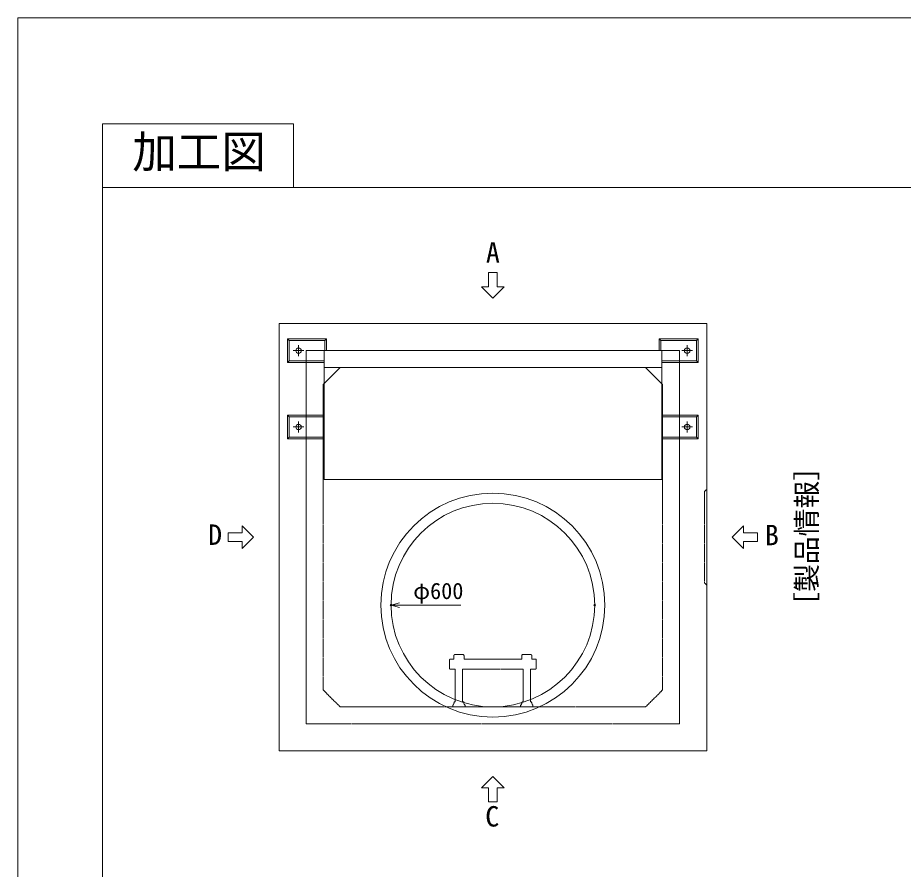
# Model space of a CAD drawing. Units: millimetres, scale not verified. Extents: x -3712 to 3712, y -2625 to 2625.
# Drawn here: x -3712 to -1103, y 115 to 2625 of the extents above; entities that cross this region are included whole.
import ezdxf
from ezdxf.enums import TextEntityAlignment as Align

# ---------------------------------------------------------------- set-up
doc = ezdxf.new("R2010")
doc.units = ezdxf.units.MM
doc.header["$LTSCALE"] = 10
doc.header["$PDMODE"] = 32
doc.header["$PDSIZE"] = 5
doc.linetypes.add('LONG_DASHED1', pattern=[7, 6, -1])
for name, color, linetype, lineweight in [('0-0_D-TTL', 7, 'Continuous', 9), ('0-1_Defpoints', 7, 'Continuous', 9), ('0-3_D-TTL-TXT', 7, 'Continuous', 9), ('0-4_D-STR-TXT', 7, 'Continuous', 9), ('0-5_D-STR-DIM', 3, 'Continuous', 9), ('0-6_0', 7, 'Continuous', 9), ('0-7_D-STR', 7, 'Continuous', 9), ('0-8_D-STR-STR3', 2, 'LONG_DASHED1', 9), ('0-A_D-STR-STR1', 7, 'LONG_DASHED1', 9), ('0-B_D-STR-STR2', 1, 'LONG_DASHED1', 9), ('0-C_D-STR-STR4', 134, 'LONG_DASHED1', 9)]:
    doc.layers.add(name, color=color, linetype=linetype, lineweight=lineweight)
doc.styles.add('ＭＳ ゴシック', font='')
doc.styles.get('ＭＳ ゴシック').set_extended_font_data('MS Gothic')

# ---------------------------------------------------------------- blocks, each defined once
blk = doc.blocks.new('A$C4DE05FD1')
at = {"layer": '0-0_D-TTL', "color": 134}
for p, q in [((2000, 39500), (2000, 2000)), ((2000, 38000), (57400, 38000))]:
    blk.add_line(p, q, dxfattribs=at)
blk.add_lwpolyline([(2000, 39500), (6500, 39500), (6500, 38000)], dxfattribs=at)
at = {"layer": '0-1_Defpoints', "color": 134}
for q in [(0, 0), (59400, 42000)]:
    blk.add_line((0, 42000), q, dxfattribs=at)
at = {"layer": '0-3_D-TTL-TXT', "style": 'ＭＳ ゴシック'}
blk.add_text('加工図', height=769.7, dxfattribs=at).set_placement((2699.92, 38223.71), align=Align.BOTTOM_LEFT)
blk = doc.blocks.new('A$C1BF34DBF')
at = {"layer": '0-8_D-STR-STR3'}
for p, q in [((-817.5, 0), (-1182.5, 0)), ((-1182.5, 0), (-1182.5, -40)), ((-817.5, 0), (-817.5, -40)), ((817.5, 0), (1182.5, 0)), ((817.5, 0), (817.5, -40)), ((1182.5, 0), (1182.5, -40)), ((-1110, -150), (-1140, -150)), ((-1110, -1110), (-1110, -150)), ((-890, -150), (-860, -150)), ((-890, -1110), (-890, -150)), ((890, -150), (860, -150)), ((890, -1110), (890, -150)), ((1110, -1110), (1110, -150)), ((1110, -150), (1140, -150)), ((-1275, -1390), (-1275, -1130)), ((-1110, -1110), (-1255, -1110)), ((-890, -1110), (890, -1110)), ((1110, -1110), (1255, -1110)), ((1275, -1390), (1275, -1130)), ((-1255, -1410), (-1150, -1410)), ((-1150, -1410), (-1150, -1505)), ((-1110, -1545), (-890, -1545)), ((-850, -1410), (-850, -1505)), ((-850, -1410), (850, -1410)), ((850, -1410), (850, -1505)), ((890, -1545), (1110, -1545)), ((1150, -1410), (1150, -1505)), ((1255, -1410), (1150, -1410))]:
    blk.add_line(p, q, dxfattribs=at)
for centre, radius, start, end in [((-1339.5, -163.9), 200, 3.97846, 38.27098), ((-660.5, -163.9), 200, 141.72902, 176.02154), ((660.5, -163.9), 200, 3.97846, 38.27098), ((1339.5, -163.9), 200, 141.72902, 176.02154), ((-1255, -1130), 20, 90, 180), ((1255, -1130), 20, 0, 90), ((-1255, -1390), 20, 180, 270), ((-1110, -1505), 40, 180, 270), ((-890, -1505), 40, 270, 0), ((890, -1505), 40, 180, 270), ((1110, -1505), 40, 270, 0), ((1255, -1390), 20, 270, 0)]:
    blk.add_arc(centre, radius, start, end, dxfattribs=at)
blk = doc.blocks.new('_Open30')
at = {"layer": '0-6_0'}
blk.add_line((0, 0), (-10, 0), dxfattribs=at)
blk.add_lwpolyline([(-10, 2.679), (0, 0), (-10, -2.679)], dxfattribs=at)
blk = doc.blocks.new('A$C00EF13E9')
at = {"layer": '0-B_D-STR-STR2', "linetype": 'Continuous'}
for p, q in [((160, 0), (-160, 0)), ((0, -160), (0, 160))]:
    blk.add_line(p, q, dxfattribs=at)
blk.add_circle((0, 0), 80, dxfattribs=at)
blk = doc.blocks.new('A$C70CC1A47')
at = {"layer": '0-A_D-STR-STR1'}
for p, q in [((0, 1410), (60, 1350)), ((60, -1350), (60, 1350)), ((60, -1350), (0, -1410))]:
    blk.add_line(p, q, dxfattribs=at)
blk = doc.blocks.new('A$C470D6A94')
at = {"layer": '0-7_D-STR'}
for p, q in [((-6300, 12600), (6300, 12600)), ((-6050, 12150), (-6000, 12100)), ((-6000, 12100), (-4950, 12100)), ((-6000, 12100), (-6000, 11500)), ((-4900, 12150), (-4950, 12100)), ((-4950, 11800), (-4950, 12100)), ((-4900, 11800), (-4900, 12150)), ((4900, 11800), (4900, 12150)), ((4900, 12150), (4950, 12100)), ((4950, 11800), (4950, 12100)), ((6000, 12100), (4950, 12100)), ((6050, 12150), (6000, 12100)), ((6000, 12100), (6000, 11500)), ((-4975, 11800), (4975, 11800)), ((-4975, 11800), (-4975, 8000)), ((4975, 11800), (4975, 8000)), ((-6050, 11450), (-6000, 11500)), ((-6000, 11500), (-4975, 11500)), ((6000, 11500), (4975, 11500)), ((6050, 11450), (6000, 11500)), ((-6050, 11450), (-4975, 11450)), ((-4500, 11300), (-5000, 10800)), ((-4975, 11300), (4975, 11300)), ((4500, 11300), (5000, 10800)), ((6050, 11450), (4975, 11450)), ((-6050, 9900), (-6050, 9200)), ((-6050, 9900), (-4975, 9900)), ((-6050, 9900), (-6000, 9850)), ((-6000, 9850), (-4975, 9850)), ((-6000, 9850), (-6000, 9250)), ((6050, 9900), (4975, 9900)), ((6000, 9850), (4975, 9850)), ((6050, 9900), (6000, 9850)), ((6000, 9850), (6000, 9250)), ((6050, 9900), (6050, 9200)), ((-6050, 9200), (-6000, 9250)), ((-6050, 9200), (-4975, 9200)), ((-6000, 9250), (-4975, 9250)), ((6000, 9250), (4975, 9250)), ((6050, 9200), (4975, 9200)), ((6050, 9200), (6000, 9250)), ((-4975, 8000), (4975, 8000))]:
    blk.add_line(p, q, dxfattribs=at)
at = {"layer": '0-7_D-STR', "linetype": 'LONG_DASHED1'}
for p, q in [((-5500, 11800), (-5500, 800)), ((-5500, 11800), (-4975, 11800)), ((5500, 11800), (4975, 11800)), ((5500, 11800), (5500, 800)), ((-5000, 10800), (-5000, 1800)), ((5000, 10800), (5000, 1800)), ((-4500, 1300), (-5000, 1800)), ((-5500, 800), (5500, 800))]:
    blk.add_line(p, q, dxfattribs=at)
at = {"layer": '0-7_D-STR'}
for points in [[(6300, 12600), (6300, 0), (-6300, 0), (-6300, 12600)], [(-4900, 12150), (-6050, 12150), (-6050, 11450)], [(4900, 12150), (6050, 12150), (6050, 11450)]]:
    blk.add_lwpolyline(points, dxfattribs=at)
at = {"layer": '0-7_D-STR', "linetype": 'LONG_DASHED1'}
blk.add_lwpolyline([(-4500, 1300), (4500, 1300), (5000, 1800)], dxfattribs=at)
at = {"layer": '0-C_D-STR-STR4', "linetype": 'Continuous'}
for radius in [3300, 3000]:
    blk.add_circle((0, 4300), radius, dxfattribs=at)
at = {"layer": '0-A_D-STR-STR1', "rotation": 180}
blk.add_blockref('A$C70CC1A47', (6300, 6300), dxfattribs=at)
at = {"layer": '0-B_D-STR-STR2'}
for p in [(-5725, 11800), (5725, 11800), (-5725, 9550), (5725, 9550)]:
    blk.add_blockref('A$C00EF13E9', p, dxfattribs=at)
blk = doc.blocks.new('A$C13A32EE1')
at = {"layer": '0-4_D-STR-TXT'}
for p, q in [((75, 200), (75, 450)), ((0, 0), (-200, 200)), ((-75, 200), (-200, 200)), ((0, 0), (200, 200)), ((75, 200), (200, 200))]:
    blk.add_line(p, q, dxfattribs=at)
blk.add_lwpolyline([(75, 450), (-75, 450), (-75, 200)], dxfattribs=at)
blk = doc.blocks.new('A$C1BF61EA6')
at = {"layer": '0-4_D-STR-TXT', "xscale": 1.666667, "yscale": 1.666667}
blk.add_blockref('A$C13A32EE1', (0, 7050), dxfattribs=at)
at = {"layer": '0-4_D-STR-TXT', "yscale": 1.666667}
for p, xscale, rotation in [((-7050, 0), 1.666667, 90), ((7050, 0), -1.666667, 270), ((0, -7050), -1.666667, 180)]:
    blk.add_blockref('A$C13A32EE1', p, dxfattribs=dict(at, xscale=xscale, rotation=rotation))
at = {"layer": '0-4_D-STR-TXT', "style": 'ＭＳ ゴシック'}
for s, p in [('A', (-203.7, 7911.6)), ('D', (-8387.9, -405.8)), ('B', (8016.5, -417.1)), ('C', (-223.1, -8707.7))]:
    blk.add_text(s, height=601.3, dxfattribs=at).set_placement(p, align=Align.BOTTOM_LEFT)
blk.add_text('［製品情報］', height=601.3, rotation=90, dxfattribs=at).set_placement((9727.9, -2434.2), align=Align.BOTTOM_LEFT)

msp = doc.modelspace()

# ---------------------------------------------------------------- linework, layer by layer
at = {"layer": '0-1_Defpoints'}
for p in [(-2612.5, 893.75), (-2012.5, 893.75)]:
    msp.add_point(p, dxfattribs=at)
at = {"layer": '0-5_D-STR-DIM'}
msp.add_line((-2407.27, 893.75), (-2587.5, 893.75), dxfattribs=at)

# ---------------------------------------------------------------- block references
at = {"layer": '0-0_D-TTL', "xscale": 0.125, "yscale": 0.125}
msp.add_blockref('A$C4DE05FD1', (-3712.5, -2625), dxfattribs=at)
at = {"layer": '0-5_D-STR-DIM', "xscale": 0.1, "yscale": 0.1}
msp.add_blockref('A$C1BF61EA6', (-2312.5, 1093.75), dxfattribs=at)
at = {"layer": '0-5_D-STR-DIM', "xscale": 2.5, "yscale": 2.5, "rotation": 180}
msp.add_blockref('_Open30', (-2612.5, 893.75), dxfattribs=at)
at = {"layer": '0-7_D-STR', "xscale": 0.1, "yscale": 0.1}
msp.add_blockref('A$C470D6A94', (-2312.5, 463.75), dxfattribs=at)
at = {"layer": '0-7_D-STR', "xscale": -0.1, "yscale": 0.1, "rotation": 180}
msp.add_blockref('A$C1BF34DBF', (-2312.5, 593.75), dxfattribs=at)

# ---------------------------------------------------------------- texts
at = {"layer": '0-5_D-STR-DIM', "style": 'ＭＳ ゴシック'}
msp.add_text('φ600', height=48.09, dxfattribs=at).set_placement((-2547.19, 897), align=Align.BOTTOM_LEFT)

doc.saveas('drawing.dxf')
